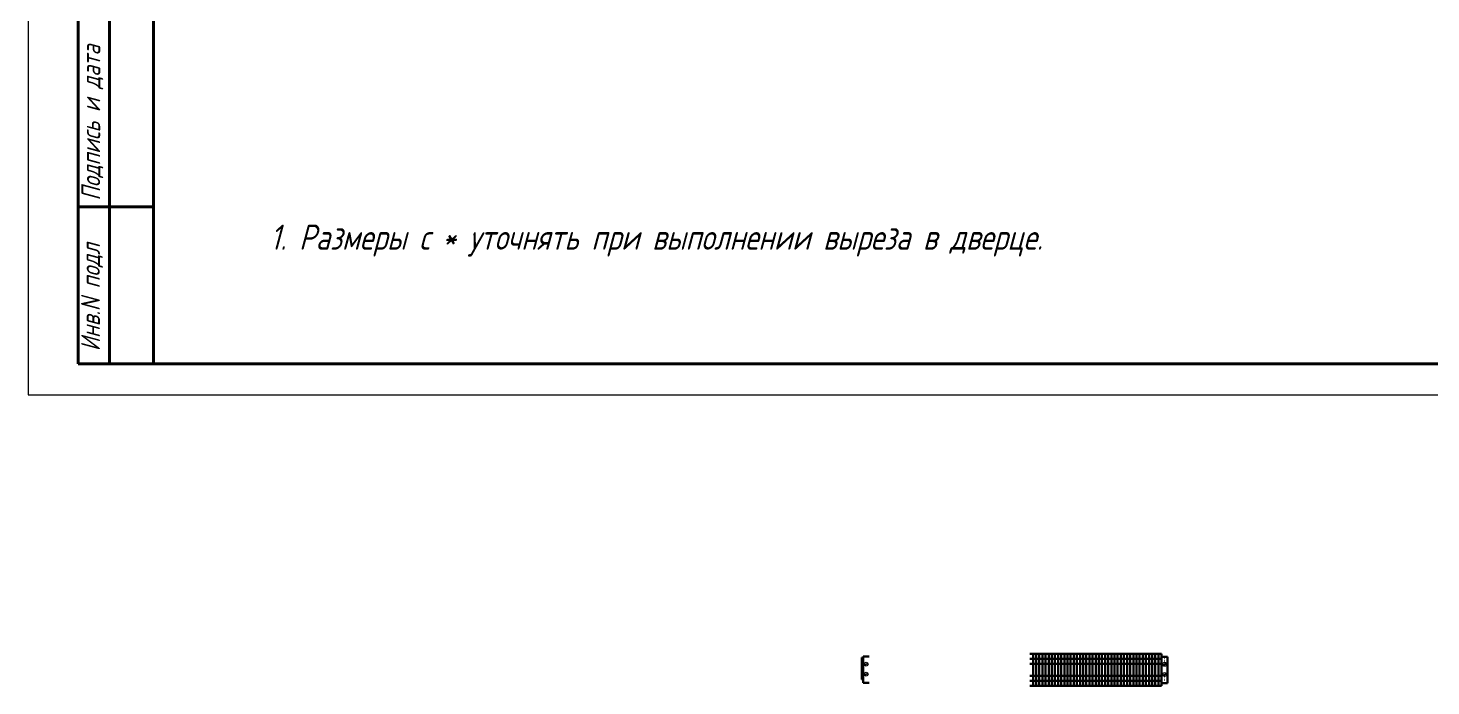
# Model space of a CAD drawing. Extents: x 1296 to 1960, y 266 to 609.
# Drawn here: x 1296.2 to 1519.9, y 265.6 to 370.5 of the extents above; entities that cross this region are included whole.
import ezdxf

# ---------------------------------------------------------------- set-up
doc = ezdxf.new("R2010")
doc.units = 0
doc.header["$LTSCALE"] = 20
doc.header["$MEASUREMENT"] = 0
doc.layers.get('0').update_dxf_attribs({"linetype": 'CONTINUOUS'})
for name, color, linetype, lineweight in [('MAIN', 7, 'CONTINUOUS', 50), ('Основная', 7, 'CONTINUOUS', 50), ('Тонкая', 7, 'CONTINUOUS', 20)]:
    doc.layers.add(name, color=color, linetype=linetype, lineweight=lineweight)
doc.layers.add('ссылки', color=7, linetype='CONTINUOUS')
doc.styles.add('GOST тип А', font='', dxfattribs={"oblique": 15})
doc.styles.get("Standard").update_dxf_attribs({"font": '', "oblique": 15, "height": 2.5})
doc.styles.get('GOST тип А').set_extended_font_data('GOST type A')
doc.styles.get('Standard').set_extended_font_data('GOST type A')

msp = doc.modelspace()

# ---------------------------------------------------------------- linework, layer by layer
at = {"color": 7, "lineweight": 30}
for p, q in [((1476.977, 270.715, 1), (1455.977, 270.715, 1)), ((1456.477, 265.615, 1), (1456.477, 270.715, 1)), ((1456.977, 265.615, 1), (1456.977, 270.715, 1)), ((1457.477, 265.615, 1), (1457.477, 270.715, 1)), ((1457.977, 265.615, 1), (1457.977, 270.715, 1)), ((1458.477, 265.615, 1), (1458.477, 270.715, 1)), ((1458.977, 265.615, 1), (1458.977, 270.715, 1)), ((1459.477, 265.615, 1), (1459.477, 270.715, 1)), ((1459.977, 265.615, 1), (1459.977, 270.715, 1)), ((1460.477, 265.615, 1), (1460.477, 270.715, 1)), ((1460.977, 265.615, 1), (1460.977, 270.715, 1)), ((1461.477, 265.615, 1), (1461.477, 270.715, 1)), ((1461.977, 265.615, 1), (1461.977, 270.715, 1)), ((1462.477, 265.615, 1), (1462.477, 270.715, 1)), ((1462.977, 265.615, 1), (1462.977, 270.715, 1)), ((1463.477, 265.615, 1), (1463.477, 270.715, 1)), ((1463.977, 265.615, 1), (1463.977, 270.715, 1)), ((1464.477, 265.615, 1), (1464.477, 270.715, 1)), ((1464.977, 265.615, 1), (1464.977, 270.715, 1)), ((1465.477, 265.615, 1), (1465.477, 270.715, 1)), ((1465.977, 265.615, 1), (1465.977, 270.715, 1)), ((1466.477, 265.615, 1), (1466.477, 270.715, 1)), ((1466.977, 265.615, 1), (1466.977, 270.715, 1)), ((1467.477, 265.615, 1), (1467.477, 270.715, 1)), ((1467.977, 265.615, 1), (1467.977, 270.715, 1)), ((1468.477, 265.615, 1), (1468.477, 270.715, 1)), ((1468.477, 265.615, 1), (1468.477, 270.715, 1)), ((1468.977, 265.615, 1), (1468.977, 270.715, 1)), ((1468.977, 265.615, 1), (1468.977, 270.715, 1)), ((1469.477, 265.615, 1), (1469.477, 270.715, 1)), ((1469.477, 265.615, 1), (1469.477, 270.715, 1)), ((1469.977, 265.615, 1), (1469.977, 270.715, 1)), ((1469.977, 265.615, 1), (1469.977, 270.715, 1)), ((1470.477, 265.615, 1), (1470.477, 270.715, 1)), ((1470.477, 265.615, 1), (1470.477, 270.715, 1)), ((1470.977, 265.615, 1), (1470.977, 270.715, 1)), ((1470.977, 265.615, 1), (1470.977, 270.715, 1)), ((1471.477, 265.615, 1), (1471.477, 270.715, 1)), ((1471.477, 265.615, 1), (1471.477, 270.715, 1)), ((1471.977, 265.615, 1), (1471.977, 270.715, 1)), ((1471.977, 265.615, 1), (1471.977, 270.715, 1)), ((1471.977, 265.615, 1), (1471.977, 270.715, 1)), ((1472.477, 265.615, 1), (1472.477, 270.715, 1)), ((1472.477, 265.615, 1), (1472.477, 270.715, 1)), ((1472.477, 265.615, 1), (1472.477, 270.715, 1)), ((1472.977, 265.615, 1), (1472.977, 270.715, 1)), ((1472.977, 265.615, 1), (1472.977, 270.715, 1)), ((1473.477, 265.615, 1), (1473.477, 270.715, 1)), ((1473.477, 265.615, 1), (1473.477, 270.715, 1)), ((1473.977, 265.615, 1), (1473.977, 270.715, 1)), ((1473.977, 265.615, 1), (1473.977, 270.715, 1)), ((1474.477, 265.615, 1), (1474.477, 270.715, 1)), ((1474.977, 265.615, 1), (1474.977, 270.715, 1)), ((1475.477, 265.615, 1), (1475.477, 270.715, 1)), ((1475.977, 265.615, 1), (1475.977, 270.715, 1)), ((1476.477, 265.615, 1), (1476.477, 270.715, 1)), ((1476.977, 265.615, 1), (1476.977, 270.715, 1)), ((1429.384, 270.14, 1), (1429.193, 270.14, 1)), ((1429.193, 270.14, 1), (1429.193, 266.64, 1)), ((1429.384, 269.64, 1), (1429.193, 269.64, 1)), ((1429.282, 270.14, 1), (1429.194, 270.14, 1)), ((1429.282, 269.64, 1), (1429.203, 269.64, 1)), ((1429.384, 266.09, 1), (1429.384, 270.29, 1)), ((1429.384, 270.29, 1), (1430.344, 270.29, 1)), ((1476.977, 269.915, 1), (1455.981, 269.915, 1)), ((1476.977, 269.115, 1), (1455.981, 269.115, 1)), ((1477.937, 270.247, 1), (1476.977, 270.247, 1)), ((1477.514, 270.095, 1), (1477.47, 270.095, 1)), ((1477.514, 269.595, 1), (1477.47, 269.595, 1)), ((1477.937, 266.047, 1), (1477.937, 270.247, 1)), ((1429.384, 267.14, 1), (1429.193, 267.14, 1)), ((1429.384, 266.64, 1), (1429.193, 266.64, 1)), ((1429.282, 267.14, 1), (1429.206, 267.14, 1)), ((1429.282, 266.64, 1), (1429.206, 266.64, 1)), ((1455.981, 267.215, 1), (1476.977, 267.215, 1)), ((1455.981, 266.415, 1), (1476.977, 266.415, 1)), ((1477.514, 267.095, 1), (1477.47, 267.095, 1)), ((1477.514, 266.595, 1), (1477.47, 266.595, 1)), ((1429.384, 266.09, 1), (1430.344, 266.09, 1)), ((1455.977, 265.615, 1), (1472.477, 265.615, 1)), ((1472.477, 265.615, 1), (1476.977, 265.615, 1)), ((1477.937, 266.047, 1), (1476.977, 266.047, 1))]:
    msp.add_line(p, q, dxfattribs=at)
at = {"color": 7}
for p, q in [((1461.977, 270.715, 1), (1461.977, 270.715, 1)), ((1429.166, 268.487, 1), (1429.282, 268.487, 1)), ((1430.344, 270.29, 1), (1429.384, 270.29, 1)), ((1455.977, 265.615, 1), (1461.977, 265.615, 1)), ((1461.977, 265.615, 1), (1461.977, 265.615, 1))]:
    msp.add_line(p, q, dxfattribs=at)
at = {"color": 7, "linetype": 'Continuous', "lineweight": 0}
for p, q in [((1429.576, 268.993, 1), (1430.114, 269.261, 1)), ((1429.613, 268.919, 1), (1430.151, 269.187, 1)), ((1477.185, 268.949, 1), (1477.724, 269.218, 1)), ((1477.222, 268.876, 1), (1477.76, 269.144, 1)), ((1429.576, 267.393, 1), (1430.114, 267.661, 1)), ((1429.613, 267.319, 1), (1430.151, 267.587, 1)), ((1477.178, 267.349, 1), (1477.717, 267.618, 1)), ((1477.215, 267.276, 1), (1477.753, 267.544, 1))]:
    msp.add_line(p, q, dxfattribs=at)
for centre in [(1429.864, 269.09, 1), (1477.473, 269.047, 1), (1429.864, 267.49, 1), (1477.466, 267.447, 1)]:
    msp.add_circle(centre, 0.304, dxfattribs=at)
at = {"layer": 'MAIN', "color": 7, "linetype": 'Continuous', "lineweight": 40}
for p, q in [((1309.204, 401.965, 1), (1309.204, 316.965, 1)), ((1304.204, 316.965, 1), (1304.204, 376.965, 1)), ((1316.204, 317.965, 1), (1316.204, 347.965, 1)), ((1304.204, 341.965, 1), (1316.204, 341.965, 1))]:
    msp.add_line(p, q, dxfattribs=at)
at = {"layer": 'Основная', "lineweight": 40}
for p, q in [((1316.218, 603.982, 1), (1316.218, 316.982, 1)), ((1304.204, 316.965, 1), (1711.218, 316.982, 1))]:
    msp.add_line(p, q, dxfattribs=at)
at = {"layer": 'Тонкая'}
for p, q in [((1296.218, 608.982, 1), (1296.218, 311.982, 1)), ((1296.218, 311.982, 1), (1716.218, 311.982, 1))]:
    msp.add_line(p, q, dxfattribs=at)

# ---------------------------------------------------------------- texts
at = {"layer": 'MAIN', "color": 7, "linetype": 'Continuous', "lineweight": 40, "style": 'GOST тип А', "oblique": 15}
for s, p in [('Подпись и дата', (1307.728, 342.965, 1)), ('Инв.N подл', (1307.681, 318.965, 1))]:
    msp.add_text(s, height=3, rotation=90, dxfattribs=at).set_placement(p)
at = {"layer": 'ссылки', "color": 0, "oblique": 15}
msp.add_text('1. Размеры с * уточнять при выполнении выреза в дверце.', height=4, dxfattribs=at).set_placement((1334.813, 335.136, 1))

doc.saveas('drawing.dxf')
